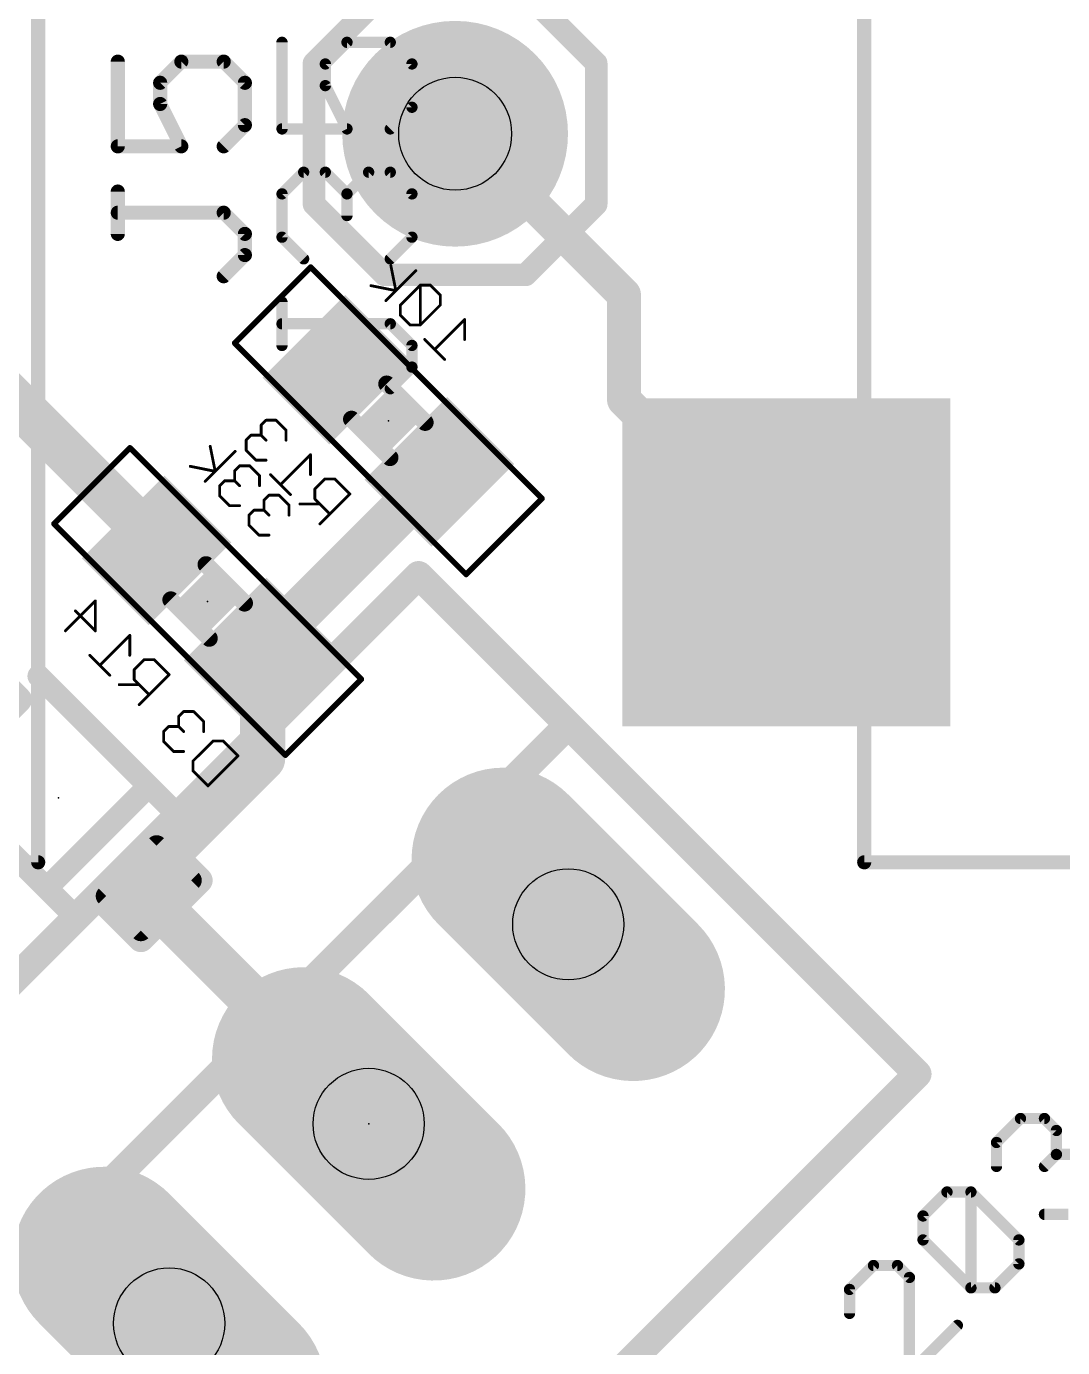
# Model space of a CAD drawing. Extents: x -76 to 580, y -41 to 95.
# Drawn here: x -25.39 to -16.06, y 14.07 to 25.97 of the extents above; entities that cross this region are included whole.
import ezdxf

# ---------------------------------------------------------------- set-up
doc = ezdxf.new("R2010")
doc.units = 0
for name, color, linetype in [('1', 22, 'CONTINUOUS'), ('16', 175, 'CONTINUOUS'), ('17', 82, 'CONTINUOUS'), ('21', 32, 'CONTINUOUS'), ('23', 7, 'CONTINUOUS'), ('24', 7, 'CONTINUOUS'), ('25', 253, 'CONTINUOUS'), ('26', 253, 'CONTINUOUS'), ('27', 253, 'CONTINUOUS'), ('28', 253, 'CONTINUOUS'), ('29', 253, 'CONTINUOUS'), ('30', 253, 'CONTINUOUS'), ('31', 253, 'CONTINUOUS'), ('32', 253, 'CONTINUOUS'), ('36', 253, 'CONTINUOUS'), ('40', 175, 'CONTINUOUS'), ('44', 253, 'CONTINUOUS'), ('51', 53, 'CONTINUOUS'), ('52', 253, 'CONTINUOUS')]:
    doc.layers.add(name, color=color, linetype=linetype)

# ---------------------------------------------------------------- blocks, each defined once
blk = doc.blocks.new('RECT100800X132800R30')
at = {"const_width": 0.0945}
blk.add_lwpolyline([(0.2677, -0.3205), (0.2677, 0.3205, 0.4142), (0.2205, 0.3678), (-0.2205, 0.3678, 0.4142), (-0.2677, 0.3205), (-0.2677, -0.3205, 0.4142), (-0.2205, -0.3678), (0.2205, -0.3678, 0.4142)], format="xyb", close=True, dxfattribs=at)
blk.add_solid([(-0.2441, -0.3441), (0.2441, -0.3441), (-0.2441, 0.3441), (0.2441, 0.3441)])
blk = doc.blocks.new('RECT125184X157184R30')
at = {"const_width": 0.1174}
blk.add_lwpolyline([(0.3325, -0.3738), (0.3325, 0.3738, 0.4142), (0.2738, 0.4325), (-0.2738, 0.4325, 0.4142), (-0.3325, 0.3738), (-0.3325, -0.3738, 0.4142), (-0.2738, -0.4325), (0.2738, -0.4325, 0.4142)], format="xyb", close=True, dxfattribs=at)
blk.add_solid([(-0.2992, -0.3992), (0.2992, -0.3992), (-0.2992, 0.3992), (0.2992, 0.3992)])
blk = doc.blocks.new('RECT')
blk.add_solid([(-0.5, -0.5), (0.5, -0.5), (-0.5, 0.5), (0.5, 0.5)])
blk = doc.blocks.new('ROUNDP')
at = {"const_width": 0.5}
blk.add_lwpolyline([(0, -0.25, 1), (0, 0.25, 1), (0, -0.25)], format="xyb", dxfattribs=at)
blk = doc.blocks.new('LONGP100')
at = {"const_width": 1}
blk.add_lwpolyline([(-0.5, 0), (0.5, 0)], dxfattribs=at)
at = {"const_width": 0.5}
for points in [[(-0.5, 0.25, 1), (-0.5, -0.25)], [(0.5, -0.25, 1), (0.5, 0.25)]]:
    blk.add_lwpolyline(points, format="xyb", dxfattribs=at)

msp = doc.modelspace()

# ---------------------------------------------------------------- linework, layer by layer
at = {"layer": '1'}
for points, const_width in [([(-21.4947, 24.9623), (-21.5314, 24.999)], 0.4064), ([(-21.4239, 24.9623), (-21.4947, 24.9623)], 0.4064), ([(-20.0111, 23.5494), (-21.4239, 24.9623)], 0.3048), ([(-20.0111, 22.603), (-20.0111, 23.5494)], 0.3048), ([(-18.5492, 21.1411), (-20.0111, 22.603)], 0.3048)]:
    msp.add_lwpolyline(points, dxfattribs=dict(at, const_width=const_width))
for points, const_width in [([(-21.4596, 25.0709, 1), (-21.6032, 24.9272)], 0.2032), ([(-21.4947, 25.0639, 1), (-21.4947, 24.8607)], 0.2032), ([(-21.5665, 24.8904, 1), (-21.4228, 25.0341)], 0.2032), ([(-21.3701, 25.0161, 1), (-21.4778, 24.9084)], 0.1524), ([(-21.4239, 24.8607, 1), (-21.4239, 25.0639)], 0.2032), ([(-19.9349, 23.5494, 1), (-20.0873, 23.5494)], 0.1524), ([(-20.065, 23.4956, 1), (-19.9572, 23.6033)], 0.1524), ([(-19.9572, 22.6569, 1), (-20.065, 22.5491)], 0.1524), ([(-20.0873, 22.603, 1), (-19.9349, 22.603)], 0.1524), ([(-18.6031, 21.0872, 1), (-18.4954, 21.195)], 0.1524)]:
    msp.add_lwpolyline(points, format="xyb", dxfattribs=dict(at, const_width=const_width))
at = {"layer": '16'}
for points, const_width in [([(-27.7893, 24.8902), (-24.2184, 21.3193)], 0.4064), ([(-21.8496, 21.7789), (-21.8496, 21.9203)], 0.4064), ([(-21.8496, 21.9203), (-21.7082, 21.9203)], 0.4064), ([(-21.7082, 21.9203), (-21.6728, 21.9557)], 0.4064), ([(-23.2638, 20.3647), (-21.8496, 21.7789)], 0.4064), ([(-24.2184, 21.3193), (-24.1831, 21.2839)], 0.4064), ([(-24.2184, 21.2486), (-24.2184, 21.3193)], 0.3048), ([(-23.2638, 20.3647), (-23.2992, 20.3293)], 0.4064), ([(-23.2638, 19.3747), (-23.2638, 20.3647)], 0.4064), ([(-24.3952, 18.2434), (-23.2638, 19.3747)], 0.4064), ([(-24.3598, 18.208), (-24.3952, 18.2434)], 0.4064), ([(-22.3092, 16.1574), (-24.3598, 18.208)], 0.4064), ([(-24.2891, 18.208), (-24.3598, 18.208)], 0.4064), ([(-22.3092, 16.0867), (-22.3092, 16.1574)], 0.4064), ([(-26.0215, 12.3744), (-24.1053, 14.2906)], 0.3048)]:
    msp.add_lwpolyline(points, dxfattribs=dict(at, const_width=const_width))
for points, const_width in [([(-21.748, 21.9203, 1), (-21.9512, 21.9203)], 0.2032), ([(-21.8496, 22.0219, 1), (-21.8496, 21.8187)], 0.2032), ([(-21.601, 21.8838, 1), (-21.7447, 22.0275)], 0.2032), ([(-21.7082, 21.8187, 1), (-21.7082, 22.0219)], 0.2032), ([(-21.78, 21.9922, 1), (-21.6363, 21.8485)], 0.2032), ([(-21.7778, 21.707, 1), (-21.9214, 21.8507)], 0.2032), ([(-21.9512, 21.7789, 1), (-21.748, 21.7789)], 0.2032), ([(-24.1466, 21.3911, 1), (-24.2902, 21.2474)], 0.2032), ([(-24.2902, 21.2474, 1), (-24.1466, 21.3911)], 0.2032), ([(-24.1422, 21.3193, 1), (-24.2946, 21.3193)], 0.1524), ([(-24.2549, 21.2121, 1), (-24.1112, 21.3558)], 0.2032), ([(-24.2946, 21.2486, 1), (-24.1422, 21.2486)], 0.1524), ([(-23.371, 20.4012, 1), (-23.2273, 20.2575)], 0.2032), ([(-23.3357, 20.4365, 1), (-23.192, 20.2928)], 0.2032), ([(-23.1622, 20.3647, 1), (-23.3654, 20.3647)], 0.2032), ([(-23.192, 20.2928, 1), (-23.3357, 20.4365)], 0.2032), ([(-23.192, 19.3029, 1), (-23.3357, 19.4466)], 0.2032), ([(-23.3654, 19.3747, 1), (-23.1622, 19.3747)], 0.2032), ([(-24.3233, 18.3152, 1), (-24.467, 18.1715)], 0.2032), ([(-24.467, 18.3152, 1), (-24.3233, 18.1715)], 0.2032), ([(-24.288, 18.2798, 1), (-24.4317, 18.1362)], 0.2032), ([(-24.3598, 18.3096, 1), (-24.3598, 18.1064)], 0.2032), ([(-24.4317, 18.1362, 1), (-24.288, 18.2798)], 0.2032), ([(-24.2891, 18.1064, 1), (-24.2891, 18.3096)], 0.2032), ([(-22.2076, 16.1574, 1), (-22.4108, 16.1574)], 0.2032), ([(-22.3811, 16.0855, 1), (-22.2374, 16.2292)], 0.2032), ([(-22.4108, 16.0867, 1), (-22.2076, 16.0867)], 0.2032), ([(-24.0514, 14.2367, 1), (-24.1592, 14.3445)], 0.1524)]:
    msp.add_lwpolyline(points, format="xyb", dxfattribs=dict(at, const_width=const_width))
at = {"layer": '21', "const_width": 0.254}
for points in [[(-27.2484, 15.6377), (-21.8602, 21.0258)], [(-21.8602, 21.0258), (-20.5132, 19.6788)], [(-25.9013, 14.2906), (-20.5132, 19.6788)], [(-20.5132, 19.6788), (-17.3701, 16.5357)], [(-17.3701, 16.5357), (-22.7582, 11.1475)]]:
    msp.add_lwpolyline(points, dxfattribs=at)
at = {"layer": '21', "const_width": 0.127}
for points in [[(-21.8153, 21.0707, 1), (-21.9051, 20.9809)], [(-21.8153, 20.9809, 1), (-21.9051, 21.0707)], [(-20.4683, 19.7237, 1), (-20.5581, 19.6339)], [(-20.4683, 19.6339, 1), (-20.5581, 19.7237)], [(-20.5581, 19.6339, 1), (-20.4683, 19.7237)], [(-17.3252, 16.4908, 1), (-17.415, 16.5806)], [(-17.415, 16.4908, 1), (-17.3252, 16.5806)]]:
    msp.add_lwpolyline(points, format="xyb", dxfattribs=at)
at = {"layer": '23'}
msp.add_point((-22.3092, 16.0867), dxfattribs=at)
at = {"layer": '24'}
for p in [(-22.1324, 22.4153), (-23.7588, 20.7889), (-25.1023, 19.0212)]:
    msp.add_point(p, dxfattribs=at)
at = {"layer": '25'}
for points, const_width in [([(-23.0895, 25.8221), (-23.0895, 25.0425)], 0.1016), ([(-22.6997, 25.6272), (-22.5048, 25.8221)], 0.1016), ([(-22.5048, 25.8221), (-22.115, 25.8221)], 0.1016), ([(-22.115, 25.8221), (-21.9201, 25.6272)], 0.1016), ([(-24.5677, 25.6484), (-24.5677, 24.8857)], 0.127), ([(-24.1864, 25.4577), (-23.9957, 25.6484)], 0.127), ([(-23.9957, 25.6484), (-23.6144, 25.6484)], 0.127), ([(-23.6144, 25.6484), (-23.4237, 25.4577)], 0.127), ([(-22.6997, 25.4323), (-22.6997, 25.6272)], 0.1016), ([(-21.9201, 25.6272), (-21.9201, 25.2374)], 0.1016), ([(-24.1864, 25.267), (-24.1864, 25.4577)], 0.127), ([(-23.4237, 25.4577), (-23.4237, 25.0764)], 0.127), ([(-22.5048, 25.0425), (-22.6997, 25.4323)], 0.1016), ([(-23.9957, 24.8857), (-24.1864, 25.267)], 0.127), ([(-21.9201, 25.2374), (-22.115, 25.0425)], 0.1016), ([(-23.4237, 25.0764), (-23.6144, 24.8857)], 0.127), ([(-23.0895, 25.0425), (-22.5048, 25.0425)], 0.1016), ([(-24.5677, 24.8857), (-23.9957, 24.8857)], 0.127), ([(-23.0895, 24.4578), (-22.8946, 24.6527)], 0.1016), ([(-22.8946, 24.6527), (-22.6997, 24.6527)], 0.1016), ([(-22.6997, 24.6527), (-22.5048, 24.4578)], 0.1016), ([(-22.5048, 24.4578), (-22.3099, 24.6527)], 0.1016), ([(-22.3099, 24.6527), (-22.115, 24.6527)], 0.1016), ([(-22.115, 24.6527), (-21.9201, 24.4578)], 0.1016), ([(-24.5677, 24.0976), (-24.5677, 24.479)], 0.127), ([(-23.0895, 24.068), (-23.0895, 24.4578)], 0.1016), ([(-22.5048, 24.4578), (-22.5048, 24.2629)], 0.1016), ([(-21.9201, 24.4578), (-21.9201, 24.068)], 0.1016), ([(-23.6144, 24.2883), (-24.5677, 24.2883)], 0.127), ([(-23.4237, 24.0976), (-23.6144, 24.2883)], 0.127), ([(-23.4237, 23.907), (-23.4237, 24.0976)], 0.127), ([(-22.8946, 23.8731), (-23.0895, 24.068)], 0.1016), ([(-21.9201, 24.068), (-22.115, 23.8731)], 0.1016), ([(-23.6144, 23.7163), (-23.4237, 23.907)], 0.127), ([(-23.0895, 23.0935), (-23.0895, 23.4833)], 0.1016), ([(-22.115, 23.2884), (-23.0895, 23.2884)], 0.1016), ([(-21.9201, 23.0935), (-22.115, 23.2884)], 0.1016), ([(-21.9201, 22.8986), (-21.9201, 23.0935)], 0.1016), ([(-22.115, 22.7037), (-21.9201, 22.8986)], 0.1016)]:
    msp.add_lwpolyline(points, dxfattribs=dict(at, const_width=const_width))
for points, const_width in [([(-23.0641, 25.8221, 1), (-23.1149, 25.8221)], 0.0508), ([(-22.5048, 25.8475, 1), (-22.5048, 25.7967)], 0.0508), ([(-22.4868, 25.8042, 1), (-22.5227, 25.8401)], 0.0508), ([(-22.097, 25.8401, 1), (-22.1329, 25.8042)], 0.0508), ([(-22.115, 25.7967, 1), (-22.115, 25.8475)], 0.0508), ([(-24.5359, 25.6484, 1), (-24.5994, 25.6484)], 0.0635), ([(-23.9957, 25.6801, 1), (-23.9957, 25.6166)], 0.0635), ([(-23.9732, 25.6259, 1), (-24.0181, 25.6708)], 0.0635), ([(-23.5919, 25.6708, 1), (-23.6368, 25.6259)], 0.0635), ([(-23.6144, 25.6166, 1), (-23.6144, 25.6801)], 0.0635), ([(-22.6743, 25.6272, 1), (-22.7251, 25.6272)], 0.0508), ([(-22.7176, 25.6452, 1), (-22.6817, 25.6093)], 0.0508), ([(-21.8947, 25.6272, 1), (-21.9455, 25.6272)], 0.0508), ([(-21.938, 25.6093, 1), (-21.9021, 25.6452)], 0.0508), ([(-24.2088, 25.4802, 1), (-24.1639, 25.4352)], 0.0635), ([(-24.1546, 25.4577, 1), (-24.2181, 25.4577)], 0.0635), ([(-23.392, 25.4577, 1), (-23.4554, 25.4577)], 0.0635), ([(-23.4462, 25.4352, 1), (-23.4012, 25.4802)], 0.0635), ([(-22.6769, 25.4437, 1), (-22.7224, 25.421)], 0.0508), ([(-22.7251, 25.4323, 1), (-22.6743, 25.4323)], 0.0508), ([(-24.158, 25.2812, 1), (-24.2147, 25.2528)], 0.0635), ([(-24.2181, 25.267, 1), (-24.1546, 25.267)], 0.0635), ([(-21.9455, 25.2374, 1), (-21.8947, 25.2374)], 0.0508), ([(-21.9021, 25.2195, 1), (-21.938, 25.2554)], 0.0508), ([(-23.4554, 25.0764, 1), (-23.392, 25.0764)], 0.0635), ([(-23.4012, 25.0539, 1), (-23.4462, 25.0988)], 0.0635), ([(-23.0895, 25.0679, 1), (-23.0895, 25.0171)], 0.0508), ([(-22.5048, 25.0171, 1), (-22.5048, 25.0679)], 0.0508), ([(-23.1149, 25.0425, 1), (-23.0641, 25.0425)], 0.0508), ([(-22.5275, 25.0312, 1), (-22.482, 25.0539)], 0.0508), ([(-22.1329, 25.0605, 1), (-22.097, 25.0246)], 0.0508), ([(-24.5677, 24.9175, 1), (-24.5677, 24.854)], 0.0635), ([(-24.5994, 24.8857, 1), (-24.5359, 24.8857)], 0.0635), ([(-24.0241, 24.8715, 1), (-23.9673, 24.8999)], 0.0635), ([(-23.9957, 24.854, 1), (-23.9957, 24.9175)], 0.0635), ([(-23.6368, 24.9082, 1), (-23.5919, 24.8633)], 0.0635), ([(-22.8946, 24.6781, 1), (-22.8946, 24.6273)], 0.0508), ([(-22.8766, 24.6348, 1), (-22.9125, 24.6707)], 0.0508), ([(-22.6817, 24.6707, 1), (-22.7176, 24.6348)], 0.0508), ([(-22.6997, 24.6273, 1), (-22.6997, 24.6781)], 0.0508), ([(-22.3099, 24.6781, 1), (-22.3099, 24.6273)], 0.0508), ([(-22.2919, 24.6348, 1), (-22.3278, 24.6707)], 0.0508), ([(-22.097, 24.6707, 1), (-22.1329, 24.6348)], 0.0508), ([(-22.115, 24.6273, 1), (-22.115, 24.6781)], 0.0508), ([(-24.5359, 24.479, 1), (-24.5994, 24.479)], 0.0635), ([(-23.0641, 24.4578, 1), (-23.1149, 24.4578)], 0.0508), ([(-23.1074, 24.4758, 1), (-23.0715, 24.4399)], 0.0508), ([(-22.4794, 24.4578, 1), (-22.5302, 24.4578)], 0.0508), ([(-22.5227, 24.4758, 1), (-22.4868, 24.4399)], 0.0508), ([(-22.5227, 24.4399, 1), (-22.4868, 24.4758)], 0.0508), ([(-21.8947, 24.4578, 1), (-21.9455, 24.4578)], 0.0508), ([(-21.938, 24.4399, 1), (-21.9021, 24.4758)], 0.0508), ([(-24.5677, 24.3201, 1), (-24.5677, 24.2566)], 0.0635), ([(-23.5919, 24.3108, 1), (-23.6368, 24.2659)], 0.0635), ([(-23.6144, 24.2566, 1), (-23.6144, 24.3201)], 0.0635), ([(-22.5302, 24.2629, 1), (-22.4794, 24.2629)], 0.0508), ([(-23.392, 24.0976, 1), (-23.4554, 24.0976)], 0.0635), ([(-23.4462, 24.0752, 1), (-23.4012, 24.1201)], 0.0635), ([(-24.5994, 24.0976, 1), (-24.5359, 24.0976)], 0.0635), ([(-23.1149, 24.068, 1), (-23.0641, 24.068)], 0.0508), ([(-23.0715, 24.086, 1), (-23.1074, 24.0501)], 0.0508), ([(-21.9455, 24.068, 1), (-21.8947, 24.068)], 0.0508), ([(-21.9021, 24.0501, 1), (-21.938, 24.086)], 0.0508), ([(-23.4554, 23.907, 1), (-23.392, 23.907)], 0.0635), ([(-23.4012, 23.8845, 1), (-23.4462, 23.9294)], 0.0635), ([(-22.9125, 23.8552, 1), (-22.8766, 23.8911)], 0.0508), ([(-22.1329, 23.8911, 1), (-22.097, 23.8552)], 0.0508), ([(-23.6368, 23.7388, 1), (-23.5919, 23.6939)], 0.0635), ([(-23.0641, 23.4833, 1), (-23.1149, 23.4833)], 0.0508), ([(-23.0895, 23.3138, 1), (-23.0895, 23.263)], 0.0508), ([(-22.097, 23.3064, 1), (-22.1329, 23.2705)], 0.0508), ([(-22.115, 23.263, 1), (-22.115, 23.3138)], 0.0508), ([(-23.1149, 23.0935, 1), (-23.0641, 23.0935)], 0.0508), ([(-21.8947, 23.0935, 1), (-21.9455, 23.0935)], 0.0508), ([(-21.938, 23.0756, 1), (-21.9021, 23.1115)], 0.0508), ([(-21.9455, 22.8986, 1), (-21.8947, 22.8986)], 0.0508), ([(-21.9021, 22.8807, 1), (-21.938, 22.9166)], 0.0508), ([(-22.1329, 22.7217, 1), (-22.097, 22.6858)], 0.0508)]:
    msp.add_lwpolyline(points, format="xyb", dxfattribs=dict(at, const_width=const_width))
at = {"layer": '26', "const_width": 0.0254}
for points in [[(-23.2328, 22.4204), (-23.2777, 22.3755)], [(-23.2777, 22.3755), (-23.2777, 22.2856)], [(-23.1429, 22.4204), (-23.2328, 22.4204)], [(-23.053, 22.3305), (-23.1429, 22.4204)], [(-23.3676, 22.2856), (-23.4126, 22.2407)], [(-23.4126, 22.2407), (-23.4126, 22.1508)], [(-23.2777, 22.2856), (-23.3676, 22.2856)], [(-23.2777, 22.2856), (-23.2328, 22.2407)], [(-23.0531, 22.2407), (-23.053, 22.3305)], [(-23.4126, 22.1508), (-23.3227, 22.0609)], [(-22.8334, 22.1109), (-23.103, 21.8412)], [(-22.8334, 21.9311), (-22.8334, 22.1109)], [(-23.3227, 22.0609), (-23.2328, 22.0609)], [(-23.0131, 21.7514), (-23.1929, 21.9311)], [(-22.7036, 21.8912), (-22.7935, 21.8013)], [(-22.6137, 21.8912), (-22.7036, 21.8912)], [(-22.4789, 21.7564), (-22.6137, 21.8912)], [(-22.7935, 21.8013), (-22.7935, 21.7115)], [(-22.7485, 21.4868), (-22.4789, 21.7564)], [(-22.7485, 21.6665), (-22.9283, 21.6665)], [(-22.7935, 21.7115), (-22.6587, 21.5766)], [(-25.0389, 20.5244), (-24.7693, 20.7941)], [(-24.7693, 20.5244), (-24.949, 20.7042)], [(-24.7693, 20.7941), (-24.7693, 20.5244)], [(-24.4597, 20.4845), (-24.7294, 20.2149)], [(-24.4597, 20.3048), (-24.4597, 20.4845)], [(-24.6395, 20.125), (-24.8192, 20.3048)], [(-24.3299, 20.2649), (-24.4198, 20.175)], [(-24.2401, 20.2649), (-24.3299, 20.2649)], [(-24.1052, 20.1301), (-24.2401, 20.2649)], [(-24.4198, 20.175), (-24.4198, 20.0851)], [(-24.4198, 20.0851), (-24.285, 19.9503)], [(-24.3749, 19.8604), (-24.1052, 20.1301)], [(-24.3749, 20.0402), (-24.5546, 20.0402)], [(-23.9749, 19.798), (-24.0199, 19.753)], [(-24.0199, 19.753), (-24.0199, 19.6632)], [(-23.885, 19.798), (-23.9749, 19.798)], [(-23.7952, 19.7081), (-23.885, 19.798)], [(-24.1097, 19.6632), (-24.1547, 19.6182)], [(-24.1547, 19.6182), (-24.1547, 19.5283)], [(-24.0199, 19.6632), (-24.1097, 19.6632)], [(-24.0199, 19.6632), (-23.9749, 19.6182)], [(-23.7952, 19.6182), (-23.7952, 19.7081)], [(-24.1547, 19.5283), (-24.0648, 19.4385)], [(-23.8901, 19.3536), (-23.7103, 19.5334)], [(-23.7103, 19.5334), (-23.6204, 19.5334)], [(-23.6204, 19.5334), (-23.4856, 19.3986)], [(-24.0648, 19.4385), (-23.9749, 19.4385)], [(-23.4856, 19.3986), (-23.7553, 19.1289)], [(-23.8901, 19.2637), (-23.8901, 19.3536)], [(-23.7553, 19.1289), (-23.8901, 19.2637)]]:
    msp.add_lwpolyline(points, dxfattribs=at)
at = {"layer": '26', "const_width": 0.0127}
for points in [[(-23.2714, 22.3755, 1), (-23.2841, 22.3755)], [(-23.2822, 22.38, 1), (-23.2733, 22.371)], [(-23.2328, 22.4268, 1), (-23.2328, 22.4141)], [(-23.2283, 22.4159, 1), (-23.2373, 22.4249)], [(-23.1384, 22.4249, 1), (-23.1474, 22.4159)], [(-23.1429, 22.4141, 1), (-23.1429, 22.4268)], [(-23.4062, 22.2407, 1), (-23.4189, 22.2407)], [(-23.4171, 22.2452, 1), (-23.4081, 22.2362)], [(-23.3676, 22.292, 1), (-23.3676, 22.2793)], [(-23.3631, 22.2811, 1), (-23.3721, 22.2901)], [(-23.2733, 22.2901, 1), (-23.2822, 22.2811)], [(-23.2841, 22.2856, 1), (-23.2714, 22.2856)], [(-23.2777, 22.2793, 1), (-23.2777, 22.292)], [(-23.2373, 22.2362, 1), (-23.2283, 22.2452)], [(-23.0467, 22.3305, 1), (-23.0594, 22.3305)], [(-23.0594, 22.2407, 1), (-23.0467, 22.2407)], [(-23.0575, 22.3261, 1), (-23.0486, 22.335)], [(-23.4081, 22.1553, 1), (-23.4171, 22.1463)], [(-23.4189, 22.1508, 1), (-23.4062, 22.1508)], [(-22.827, 22.1109, 1), (-22.8397, 22.1109)], [(-22.8289, 22.1064, 1), (-22.8379, 22.1154)], [(-23.3227, 22.0673, 1), (-23.3227, 22.0546)], [(-23.3272, 22.0564, 1), (-23.3182, 22.0654)], [(-23.2328, 22.0546, 1), (-23.2328, 22.0673)], [(-23.1884, 21.9356, 1), (-23.1974, 21.9266)], [(-22.8397, 21.9311, 1), (-22.827, 21.9311)], [(-22.7036, 21.8976, 1), (-22.7036, 21.8849)], [(-22.6991, 21.8867, 1), (-22.7081, 21.8957)], [(-22.6092, 21.8957, 1), (-22.6182, 21.8867)], [(-22.6137, 21.8849, 1), (-22.6137, 21.8976)], [(-23.1075, 21.8457, 1), (-23.0985, 21.8368)], [(-22.7871, 21.8013, 1), (-22.7998, 21.8013)], [(-22.798, 21.8058, 1), (-22.789, 21.7968)], [(-22.4744, 21.7519, 1), (-22.4834, 21.7609)], [(-22.4834, 21.7519, 1), (-22.4744, 21.7609)], [(-23.0176, 21.7469, 1), (-23.0086, 21.7559)], [(-22.9283, 21.6729, 1), (-22.9283, 21.6602)], [(-22.789, 21.7159, 1), (-22.798, 21.707)], [(-22.7998, 21.7115, 1), (-22.7871, 21.7115)], [(-22.7485, 21.6602, 1), (-22.7485, 21.6729)], [(-22.6631, 21.5721, 1), (-22.6542, 21.5811)], [(-22.753, 21.4913, 1), (-22.744, 21.4823)], [(-24.9445, 20.7087, 1), (-24.9535, 20.6997)], [(-24.7629, 20.7941, 1), (-24.7756, 20.7941)], [(-24.7648, 20.7896, 1), (-24.7738, 20.7986)], [(-25.0434, 20.5289, 1), (-25.0344, 20.5199)], [(-24.7756, 20.5244, 1), (-24.7629, 20.5244)], [(-24.7738, 20.5199, 1), (-24.7648, 20.5289)], [(-24.4534, 20.4845, 1), (-24.4661, 20.4845)], [(-24.4552, 20.48, 1), (-24.4642, 20.489)], [(-24.8148, 20.3093, 1), (-24.8237, 20.3003)], [(-24.7339, 20.2194, 1), (-24.7249, 20.2104)], [(-24.4661, 20.3048, 1), (-24.4534, 20.3048)], [(-24.3299, 20.2712, 1), (-24.3299, 20.2585)], [(-24.3255, 20.2604, 1), (-24.3344, 20.2694)], [(-24.2356, 20.2694, 1), (-24.2446, 20.2604)], [(-24.2401, 20.2585, 1), (-24.2401, 20.2712)], [(-24.644, 20.1205, 1), (-24.635, 20.1295)], [(-24.4135, 20.175, 1), (-24.4262, 20.175)], [(-24.4243, 20.1795, 1), (-24.4153, 20.1705)], [(-24.4153, 20.0896, 1), (-24.4243, 20.0806)], [(-24.1097, 20.1256, 1), (-24.1008, 20.1345)], [(-24.1008, 20.1256, 1), (-24.1097, 20.1345)], [(-24.5546, 20.0465, 1), (-24.5546, 20.0338)], [(-24.4262, 20.0851, 1), (-24.4135, 20.0851)], [(-24.3749, 20.0338, 1), (-24.3749, 20.0465)], [(-24.3794, 19.8649, 1), (-24.3704, 19.8559)], [(-24.2895, 19.9458, 1), (-24.2805, 19.9548)], [(-24.0135, 19.753, 1), (-24.0262, 19.753)], [(-24.0243, 19.7575, 1), (-24.0154, 19.7486)], [(-23.9749, 19.8043, 1), (-23.9749, 19.7916)], [(-23.9704, 19.7935, 1), (-23.9794, 19.8025)], [(-23.8806, 19.8025, 1), (-23.8895, 19.7935)], [(-23.885, 19.7916, 1), (-23.885, 19.8043)], [(-24.1483, 19.6182, 1), (-24.161, 19.6182)], [(-24.1592, 19.6227, 1), (-24.1502, 19.6137)], [(-24.1097, 19.6695, 1), (-24.1097, 19.6568)], [(-24.1053, 19.6587, 1), (-24.1142, 19.6677)], [(-24.0154, 19.6677, 1), (-24.0243, 19.6587)], [(-24.0262, 19.6632, 1), (-24.0135, 19.6632)], [(-24.0199, 19.6568, 1), (-24.0199, 19.6695)], [(-23.9794, 19.6137, 1), (-23.9704, 19.6227)], [(-23.7888, 19.7081, 1), (-23.8015, 19.7081)], [(-23.8015, 19.6182, 1), (-23.7888, 19.6182)], [(-23.7997, 19.7036, 1), (-23.7907, 19.7126)], [(-24.1502, 19.5328, 1), (-24.1592, 19.5239)], [(-24.161, 19.5283, 1), (-24.1483, 19.5283)], [(-23.7103, 19.5397, 1), (-23.7103, 19.527)], [(-23.7058, 19.5289, 1), (-23.7148, 19.5379)], [(-23.6159, 19.5379, 1), (-23.6249, 19.5289)], [(-23.6204, 19.527, 1), (-23.6204, 19.5397)], [(-24.0648, 19.4448, 1), (-24.0648, 19.4321)], [(-24.0693, 19.434, 1), (-24.0603, 19.443)], [(-23.9749, 19.4321, 1), (-23.9749, 19.4448)], [(-23.4811, 19.3941, 1), (-23.4901, 19.4031)], [(-23.4901, 19.3941, 1), (-23.4811, 19.4031)], [(-23.8837, 19.3536, 1), (-23.8964, 19.3536)], [(-23.8946, 19.3581, 1), (-23.8856, 19.3491)], [(-23.8856, 19.2682, 1), (-23.8946, 19.2593)], [(-23.8964, 19.2637, 1), (-23.8837, 19.2637)], [(-23.7597, 19.1334, 1), (-23.7508, 19.1244)], [(-23.7597, 19.1244, 1), (-23.7508, 19.1334)]]:
    msp.add_lwpolyline(points, format="xyb", dxfattribs=at)
at = {"layer": '27', "const_width": 0.1016}
for points in [[(-16.6584, 15.9194), (-16.4427, 16.1351)], [(-16.4427, 16.1351), (-16.2269, 16.1351)], [(-16.2269, 16.1351), (-16.1191, 16.0273)], [(-16.1191, 16.0273), (-16.1191, 15.8115)], [(-16.6584, 15.7037), (-16.6584, 15.9194)], [(-16.1191, 15.8115), (-16.2269, 15.7037)], [(-16.1191, 15.8115), (-15.9034, 15.8115)], [(-17.3199, 15.2579), (-17.1042, 15.4736)], [(-17.1042, 15.4736), (-16.8885, 15.4736)], [(-16.8885, 15.4736), (-16.457, 15.0422)], [(-16.8885, 14.6108), (-16.8885, 15.4736)], [(-17.3199, 15.0422), (-17.3199, 15.2579)], [(-16.0112, 15.2723), (-16.2269, 15.2723)], [(-16.8885, 14.6108), (-17.3199, 15.0422)], [(-16.457, 15.0422), (-16.457, 14.8265)], [(-16.457, 14.8265), (-16.6727, 14.6108)], [(-17.7657, 14.8121), (-17.9814, 14.5964)], [(-17.55, 14.8121), (-17.7657, 14.8121)], [(-17.4421, 14.7042), (-17.55, 14.8121)], [(-17.4421, 13.8414), (-17.4421, 14.7042)], [(-17.9814, 14.5964), (-17.9814, 14.3807)], [(-16.6727, 14.6108), (-16.8885, 14.6108)], [(-17.0107, 14.2728), (-17.4421, 13.8414)]]:
    msp.add_lwpolyline(points, dxfattribs=at)
at = {"layer": '27', "const_width": 0.0508}
for points in [[(-16.4427, 16.1605, 1), (-16.4427, 16.1097)], [(-16.4247, 16.1171, 1), (-16.4606, 16.1531)], [(-16.209, 16.1531, 1), (-16.2449, 16.1171)], [(-16.2269, 16.1097, 1), (-16.2269, 16.1605)], [(-16.0937, 16.0273, 1), (-16.1445, 16.0273)], [(-16.1371, 16.0093, 1), (-16.1011, 16.0452)], [(-16.633, 15.9194, 1), (-16.6838, 15.9194)], [(-16.6763, 15.9374, 1), (-16.6404, 15.9014)], [(-16.1191, 15.8369, 1), (-16.1191, 15.7861)], [(-16.1445, 15.8115, 1), (-16.0937, 15.8115)], [(-16.1011, 15.7936, 1), (-16.1371, 15.8295)], [(-16.6838, 15.7037, 1), (-16.633, 15.7037)], [(-16.2449, 15.7216, 1), (-16.209, 15.6857)], [(-17.1042, 15.499, 1), (-17.1042, 15.4482)], [(-17.0862, 15.4556, 1), (-17.1221, 15.4916)], [(-16.8705, 15.4916, 1), (-16.9064, 15.4556)], [(-16.8631, 15.4736, 1), (-16.9139, 15.4736)], [(-16.8885, 15.4482, 1), (-16.8885, 15.499)], [(-17.2945, 15.2579, 1), (-17.3453, 15.2579)], [(-17.3378, 15.2758, 1), (-17.3019, 15.2399)], [(-16.2269, 15.2977, 1), (-16.2269, 15.2469)], [(-17.3453, 15.0422, 1), (-17.2945, 15.0422)], [(-17.3019, 15.0601, 1), (-17.3378, 15.0242)], [(-16.4316, 15.0422, 1), (-16.4824, 15.0422)], [(-16.475, 15.0242, 1), (-16.4391, 15.0601)], [(-16.4391, 14.8085, 1), (-16.475, 14.8444)], [(-17.7657, 14.8375, 1), (-17.7657, 14.7867)], [(-17.7477, 14.7941, 1), (-17.7836, 14.83)], [(-17.532, 14.83, 1), (-17.5679, 14.7941)], [(-17.55, 14.7867, 1), (-17.55, 14.8375)], [(-17.4167, 14.7042, 1), (-17.4675, 14.7042)], [(-17.4601, 14.6863, 1), (-17.4242, 14.7222)], [(-16.4824, 14.8265, 1), (-16.4316, 14.8265)], [(-17.956, 14.5964, 1), (-18.0068, 14.5964)], [(-17.9994, 14.6143, 1), (-17.9634, 14.5784)], [(-16.8885, 14.6362, 1), (-16.8885, 14.5854)], [(-16.9139, 14.6108, 1), (-16.8631, 14.6108)], [(-16.9064, 14.5928, 1), (-16.8705, 14.6287)], [(-16.6907, 14.6287, 1), (-16.6548, 14.5928)], [(-16.6727, 14.5854, 1), (-16.6727, 14.6362)], [(-18.0068, 14.3807, 1), (-17.956, 14.3807)], [(-16.9927, 14.2549, 1), (-17.0287, 14.2908)]]:
    msp.add_lwpolyline(points, format="xyb", dxfattribs=at)
at = {"layer": '28', "const_width": 0.0254}
for points in [[(-22.0645, 23.5868), (-22.1095, 23.8115)], [(-22.1544, 23.4969), (-21.8848, 23.7665)], [(-22.2892, 23.6317), (-22.0645, 23.5868)], [(-21.8449, 23.6368), (-22.0246, 23.457)], [(-21.755, 23.6368), (-21.8449, 23.6368)], [(-21.8449, 23.2772), (-21.8449, 23.6368)], [(-21.6651, 23.5469), (-21.755, 23.6368)], [(-21.6651, 23.457), (-21.6651, 23.5469)], [(-22.0246, 23.457), (-22.0246, 23.3671)], [(-21.8449, 23.2772), (-21.6651, 23.457)], [(-22.0246, 23.3671), (-21.9347, 23.2772)], [(-21.4454, 23.3272), (-21.7151, 23.0576)], [(-21.4454, 23.1475), (-21.4454, 23.3272)], [(-21.9347, 23.2772), (-21.8449, 23.2772)], [(-21.6252, 22.9677), (-21.805, 23.1475)], [(-23.7808, 21.8706), (-23.5111, 22.1402)], [(-23.6909, 21.9604), (-23.7358, 22.1851)], [(-23.9156, 22.0054), (-23.6909, 21.9604)], [(-23.4712, 22.0104), (-23.5161, 21.9655)], [(-23.3813, 22.0104), (-23.4712, 22.0104)], [(-23.2915, 21.9205), (-23.3813, 22.0104)], [(-23.606, 21.8756), (-23.651, 21.8307)], [(-23.5161, 21.8756), (-23.606, 21.8756)], [(-23.5161, 21.9655), (-23.5161, 21.8756)], [(-23.5161, 21.8756), (-23.4712, 21.8307)], [(-23.2915, 21.8307), (-23.2915, 21.9205)], [(-23.651, 21.8307), (-23.651, 21.7408)], [(-23.651, 21.7408), (-23.5611, 21.6509)], [(-23.5611, 21.6509), (-23.4712, 21.6509)], [(-23.2066, 21.7458), (-23.2515, 21.7009)], [(-23.2515, 21.7009), (-23.2515, 21.611)], [(-23.1167, 21.7458), (-23.2066, 21.7458)], [(-23.0268, 21.6559), (-23.1167, 21.7458)], [(-23.0268, 21.5661), (-23.0268, 21.6559)], [(-23.3414, 21.611), (-23.3864, 21.5661)], [(-23.3864, 21.5661), (-23.3864, 21.4762)], [(-23.2515, 21.611), (-23.3414, 21.611)], [(-23.2515, 21.611), (-23.2066, 21.5661)], [(-23.3864, 21.4762), (-23.2965, 21.3863)], [(-23.2965, 21.3863), (-23.2066, 21.3863)]]:
    msp.add_lwpolyline(points, dxfattribs=at)
at = {"layer": '28', "const_width": 0.0127}
for points in [[(-22.1032, 23.8127, 1), (-22.1157, 23.8102)], [(-21.8803, 23.7621, 1), (-21.8893, 23.771)], [(-22.288, 23.638, 1), (-22.2905, 23.6255)], [(-22.0708, 23.5855, 1), (-22.0583, 23.588)], [(-22.0658, 23.5806, 1), (-22.0633, 23.593)], [(-21.8449, 23.6431, 1), (-21.8449, 23.6304)], [(-21.8385, 23.6368, 1), (-21.8512, 23.6368)], [(-21.8404, 23.6323, 1), (-21.8494, 23.6413)], [(-21.7505, 23.6413, 1), (-21.7595, 23.6323)], [(-21.755, 23.6304, 1), (-21.755, 23.6431)], [(-21.6588, 23.5469, 1), (-21.6715, 23.5469)], [(-21.6696, 23.5424, 1), (-21.6606, 23.5514)], [(-22.1589, 23.5014, 1), (-22.1499, 23.4924)], [(-22.0183, 23.457, 1), (-22.031, 23.457)], [(-22.0291, 23.4615, 1), (-22.0201, 23.4525)], [(-21.6715, 23.457, 1), (-21.6588, 23.457)], [(-21.6606, 23.4525, 1), (-21.6696, 23.4615)], [(-22.0201, 23.3716, 1), (-22.0291, 23.3626)], [(-22.031, 23.3671, 1), (-22.0183, 23.3671)], [(-21.4391, 23.3272, 1), (-21.4518, 23.3272)], [(-21.4409, 23.3227, 1), (-21.4499, 23.3317)], [(-21.9347, 23.2836, 1), (-21.9347, 23.2709)], [(-21.9392, 23.2728, 1), (-21.9303, 23.2817)], [(-21.8494, 23.2817, 1), (-21.8404, 23.2728)], [(-21.8512, 23.2772, 1), (-21.8385, 23.2772)], [(-21.8449, 23.2709, 1), (-21.8449, 23.2836)], [(-21.8005, 23.152, 1), (-21.8094, 23.143)], [(-21.4518, 23.1475, 1), (-21.4391, 23.1475)], [(-21.7196, 23.0621, 1), (-21.7106, 23.0531)], [(-21.6297, 22.9632, 1), (-21.6207, 22.9722)], [(-23.7296, 22.1864, 1), (-23.742, 22.1839)], [(-23.5066, 22.1357, 1), (-23.5156, 22.1447)], [(-23.9143, 22.0116, 1), (-23.9168, 21.9992)], [(-23.4712, 22.0168, 1), (-23.4712, 22.0041)], [(-23.4667, 22.0059, 1), (-23.4757, 22.0149)], [(-23.3768, 22.0149, 1), (-23.3858, 22.0059)], [(-23.3813, 22.0041, 1), (-23.3813, 22.0168)], [(-23.6971, 21.9592, 1), (-23.6847, 21.9617)], [(-23.6921, 21.9542, 1), (-23.6896, 21.9667)], [(-23.606, 21.8819, 1), (-23.606, 21.8692)], [(-23.6015, 21.8711, 1), (-23.6105, 21.8801)], [(-23.5098, 21.9655, 1), (-23.5225, 21.9655)], [(-23.5225, 21.8756, 1), (-23.5098, 21.8756)], [(-23.5206, 21.97, 1), (-23.5117, 21.961)], [(-23.5117, 21.8801, 1), (-23.5206, 21.8711)], [(-23.5161, 21.8692, 1), (-23.5161, 21.8819)], [(-23.2851, 21.9205, 1), (-23.2978, 21.9205)], [(-23.2959, 21.916, 1), (-23.287, 21.925)], [(-23.7852, 21.8751, 1), (-23.7763, 21.8661)], [(-23.6446, 21.8307, 1), (-23.6573, 21.8307)], [(-23.6555, 21.8351, 1), (-23.6465, 21.8262)], [(-23.4757, 21.8262, 1), (-23.4667, 21.8351)], [(-23.2978, 21.8307, 1), (-23.2851, 21.8307)], [(-23.6465, 21.7453, 1), (-23.6555, 21.7363)], [(-23.6573, 21.7408, 1), (-23.6446, 21.7408)], [(-23.5611, 21.6573, 1), (-23.5611, 21.6445)], [(-23.5656, 21.6464, 1), (-23.5566, 21.6554)], [(-23.4712, 21.6445, 1), (-23.4712, 21.6573)], [(-23.2452, 21.7009, 1), (-23.2579, 21.7009)], [(-23.256, 21.7054, 1), (-23.2471, 21.6964)], [(-23.2066, 21.7522, 1), (-23.2066, 21.7395)], [(-23.2021, 21.7413, 1), (-23.2111, 21.7503)], [(-23.1122, 21.7503, 1), (-23.1212, 21.7413)], [(-23.1167, 21.7395, 1), (-23.1167, 21.7522)], [(-23.0205, 21.6559, 1), (-23.0332, 21.6559)], [(-23.0313, 21.6514, 1), (-23.0224, 21.6604)], [(-23.38, 21.5661, 1), (-23.3927, 21.5661)], [(-23.3909, 21.5705, 1), (-23.3819, 21.5616)], [(-23.3414, 21.6173, 1), (-23.3414, 21.6046)], [(-23.3369, 21.6065, 1), (-23.3459, 21.6155)], [(-23.2579, 21.611, 1), (-23.2452, 21.611)], [(-23.2471, 21.6155, 1), (-23.256, 21.6065)], [(-23.2515, 21.6046, 1), (-23.2515, 21.6173)], [(-23.2111, 21.5616, 1), (-23.2021, 21.5705)], [(-23.0332, 21.5661, 1), (-23.0205, 21.5661)], [(-23.3819, 21.4807, 1), (-23.3909, 21.4717)], [(-23.3927, 21.4762, 1), (-23.38, 21.4762)], [(-23.2965, 21.3926, 1), (-23.2965, 21.3799)], [(-23.301, 21.3818, 1), (-23.292, 21.3908)], [(-23.2066, 21.3799, 1), (-23.2066, 21.3926)]]:
    msp.add_lwpolyline(points, format="xyb", dxfattribs=at)
at = {"layer": '40', "const_width": 0.0508}
for points in [[(-22.8325, 23.7984), (-23.5155, 23.1153)], [(-20.7493, 21.7152), (-22.8325, 23.7984)], [(-23.5155, 23.1153), (-21.4324, 21.0322)], [(-24.4588, 22.172), (-25.1419, 21.489)], [(-22.3757, 20.0889), (-24.4588, 22.172)], [(-21.4324, 21.0322), (-20.7493, 21.7152)], [(-25.1419, 21.489), (-23.0588, 19.4058)], [(-23.0588, 19.4058), (-22.3757, 20.0889)]]:
    msp.add_lwpolyline(points, dxfattribs=at)
at = {"layer": '40', "const_width": 0.0254}
for points in [[(-22.8235, 23.8074, 1), (-22.8415, 23.7894)], [(-22.8235, 23.7894, 1), (-22.8415, 23.8074)], [(-23.5066, 23.1243, 1), (-23.5245, 23.1063)], [(-23.5245, 23.1243, 1), (-23.5066, 23.1063)], [(-24.4498, 22.181, 1), (-24.4678, 22.1631)], [(-24.4498, 22.1631, 1), (-24.4678, 22.181)], [(-20.7404, 21.7063, 1), (-20.7583, 21.7242)], [(-20.7583, 21.7063, 1), (-20.7404, 21.7242)], [(-25.1329, 21.498, 1), (-25.1509, 21.48)], [(-25.1509, 21.498, 1), (-25.1329, 21.48)], [(-21.4414, 21.0412, 1), (-21.4234, 21.0232)], [(-21.4414, 21.0232, 1), (-21.4234, 21.0412)], [(-22.3667, 20.0799, 1), (-22.3847, 20.0979)], [(-22.3847, 20.0799, 1), (-22.3667, 20.0979)], [(-23.0677, 19.4148, 1), (-23.0498, 19.3969)], [(-23.0677, 19.3969, 1), (-23.0498, 19.4148)]]:
    msp.add_lwpolyline(points, format="xyb", dxfattribs=at)
at = {"layer": '44'}
for centre, radius in [((-21.5314, 24.999), 0.508), ((-20.5132, 17.8827), 0.5), ((-22.3092, 16.0867), 0.5), ((-24.1053, 14.2906), 0.5)]:
    msp.add_circle(centre, radius, dxfattribs=at)
at = {"layer": '51'}
for points, const_width in [([(-25.2843, 33.9411), (-25.2843, 18.4411)], 0.127), ([(-17.8492, 18.4411), (-17.8492, 33.9411)], 0.127), ([(-22.8014, 25.634), (-22.1664, 26.269)], 0.2032), ([(-20.8964, 26.269), (-20.2614, 25.634)], 0.2032), ([(-22.8014, 24.364), (-22.8014, 25.634)], 0.2032), ([(-20.2614, 25.634), (-20.2614, 24.364)], 0.2032), ([(-22.8014, 24.364), (-22.1664, 23.729)], 0.2032), ([(-20.8964, 23.729), (-20.2614, 24.364)], 0.2032), ([(-22.1664, 23.729), (-20.8964, 23.729)], 0.2032), ([(-25.2843, 18.4411), (-31.2843, 18.4411)], 0.127), ([(-11.8492, 18.4411), (-17.8492, 18.4411)], 0.127)]:
    msp.add_lwpolyline(points, dxfattribs=dict(at, const_width=const_width))
for points, const_width in [([(-22.7506, 25.634, 1), (-22.8522, 25.634)], 0.1016), ([(-22.8373, 25.6699, 1), (-22.7655, 25.5981)], 0.1016), ([(-20.2106, 25.634, 1), (-20.3122, 25.634)], 0.1016), ([(-20.2973, 25.5981, 1), (-20.2255, 25.6699)], 0.1016), ([(-22.7655, 24.3999, 1), (-22.8373, 24.3281)], 0.1016), ([(-22.8522, 24.364, 1), (-22.7506, 24.364)], 0.1016), ([(-20.3122, 24.364, 1), (-20.2106, 24.364)], 0.1016), ([(-20.2255, 24.3281, 1), (-20.2973, 24.3999)], 0.1016), ([(-22.1664, 23.7798, 1), (-22.1664, 23.6782)], 0.1016), ([(-22.2023, 23.6931, 1), (-22.1305, 23.7649)], 0.1016), ([(-20.9323, 23.7649, 1), (-20.8605, 23.6931)], 0.1016), ([(-20.8964, 23.6782, 1), (-20.8964, 23.7798)], 0.1016), ([(-25.316, 18.4411, 1), (-25.2525, 18.4411)], 0.0635), ([(-25.2843, 18.4094, 1), (-25.2843, 18.4729)], 0.0635), ([(-17.8492, 18.4729, 1), (-17.8492, 18.4094)], 0.0635), ([(-17.881, 18.4411, 1), (-17.8175, 18.4411)], 0.0635)]:
    msp.add_lwpolyline(points, format="xyb", dxfattribs=dict(at, const_width=const_width))
at = {"layer": '52'}
for points, const_width in [([(-22.1203, 22.7739, 1), (-22.1742, 22.72)], 0.0762), ([(-22.4371, 22.4571, 1), (-22.491, 22.4032)], 0.0762), ([(-21.8278, 22.3735, 1), (-21.7739, 22.4274)], 0.0762), ([(-22.1445, 22.0567, 1), (-22.0907, 22.1106)], 0.0762), ([(-23.7467, 21.1475, 1), (-23.8006, 21.0936)], 0.0762), ([(-24.0635, 20.8307, 1), (-24.1174, 20.7768)], 0.0762), ([(-23.4541, 20.7471, 1), (-23.4002, 20.801)], 0.0762), ([(-23.7709, 20.4304, 1), (-23.717, 20.4842)], 0.0762), ([(-25.2431, 20.1531, 1), (-25.315, 20.0813)], 0.1016), ([(-25.2431, 20.1531, 1), (-25.315, 20.0813)], 0.1016), ([(-24.2532, 19.1632, 1), (-24.325, 19.0913)], 0.1016), ([(-24.2532, 19.1632, 1), (-24.325, 19.0913)], 0.1016), ([(-24.2532, 19.0913, 1), (-24.325, 19.1632)], 0.1016), ([(-24.2532, 19.0913, 1), (-24.325, 19.1632)], 0.1016), ([(-24.325, 19.0913, 1), (-24.2532, 19.1632)], 0.1016), ([(-24.325, 19.0913, 1), (-24.2532, 19.1632)], 0.1016), ([(-24.0422, 18.8085, 1), (-23.9704, 18.8803)], 0.1016), ([(-24.0422, 18.8085, 1), (-23.9704, 18.8803)], 0.1016), ([(-25.1724, 18.2439, 1), (-25.2443, 18.1721)], 0.1016), ([(-25.1724, 18.2439, 1), (-25.2443, 18.1721)], 0.1016), ([(-25.2443, 18.2439, 1), (-25.1724, 18.1721)], 0.1016), ([(-25.2443, 18.2439, 1), (-25.1724, 18.1721)], 0.1016), ([(-25.2443, 18.1721, 1), (-25.1724, 18.2439)], 0.1016), ([(-25.2443, 18.1721, 1), (-25.1724, 18.2439)], 0.1016), ([(-24.9614, 17.8892, 1), (-24.8896, 17.9611)], 0.1016), ([(-24.9614, 17.8892, 1), (-24.8896, 17.9611)], 0.1016)]:
    msp.add_lwpolyline(points, format="xyb", dxfattribs=dict(at, const_width=const_width))
for points, const_width in [([(-21.8008, 22.4004), (-22.1473, 22.7469)], 0.1524), ([(-22.4641, 22.4301), (-22.1176, 22.0837)], 0.1524), ([(-23.4272, 20.7741), (-23.7736, 21.1206)], 0.1524), ([(-24.0904, 20.8038), (-23.7439, 20.4573)], 0.1524), ([(-24.2891, 19.1272), (-25.2791, 20.1172)], 0.2032), ([(-24.2891, 19.1272), (-25.2791, 20.1172)], 0.2032), ([(-25.2084, 18.208), (-26.1983, 19.1979)], 0.2032), ([(-25.2084, 18.208), (-26.1983, 19.1979)], 0.2032), ([(-24.2891, 19.1272), (-25.2084, 18.208)], 0.2032), ([(-24.2891, 19.1272), (-25.2084, 18.208)], 0.2032), ([(-24.0063, 18.8444), (-24.2891, 19.1272)], 0.2032), ([(-24.0063, 18.8444), (-24.2891, 19.1272)], 0.2032), ([(-24.9255, 17.9252), (-25.2084, 18.208)], 0.2032), ([(-24.9255, 17.9252), (-25.2084, 18.208)], 0.2032)]:
    msp.add_lwpolyline(points, dxfattribs=dict(at, const_width=const_width))

# ---------------------------------------------------------------- block references
at = {"layer": '1', "xscale": 2.8, "yscale": 2.8}
msp.add_blockref('RECT', (-18.5492, 21.1411), dxfattribs=at)
at = {"layer": '16', "xscale": 0.7, "yscale": 0.9, "rotation": 315}
for p in [(-22.5921, 22.8749), (-21.6728, 21.9557), (-24.2184, 21.2486), (-23.2992, 20.3293)]:
    msp.add_blockref('RECT', p, dxfattribs=at)
at = {"layer": '16', "rotation": 135}
msp.add_blockref('RECT100800X132800R30', (-24.2891, 18.208), dxfattribs=at)
at = {"layer": '17'}
for name, p, xscale, yscale, rotation in [('ROUNDP', (-21.5314, 24.999), 1.8796, 1.8796, 180), ('ROUNDP', (-21.5314, 24.999), 1.8796, 1.8796, 180), ('LONGP100', (-20.5132, 17.8827), 1.5, 1.5, 135), ('LONGP100', (-20.5132, 17.8827), 1.5, 1.5, 135), ('LONGP100', (-22.3092, 16.0867), 1.5, 1.5, 135), ('LONGP100', (-22.3092, 16.0867), 1.5, 1.5, 135), ('LONGP100', (-24.1053, 14.2906), 1.5, 1.5, 135), ('LONGP100', (-24.1053, 14.2906), 1.5, 1.5, 135)]:
    msp.add_blockref(name, p, dxfattribs=dict(at, xscale=xscale, yscale=yscale, rotation=rotation))
at = {"layer": '29'}
for name, p, xscale, yscale, rotation in [('ROUNDP', (-21.5314, 24.999), 2.032, 2.032, 180), ('LONGP100', (-20.5132, 17.8827), 1.6524, 1.6524, 135), ('LONGP100', (-22.3092, 16.0867), 1.6524, 1.6524, 135), ('LONGP100', (-24.1053, 14.2906), 1.6524, 1.6524, 135)]:
    msp.add_blockref(name, p, dxfattribs=dict(at, xscale=xscale, yscale=yscale, rotation=rotation))
at = {"layer": '29', "xscale": 2.9524, "yscale": 2.9524}
msp.add_blockref('RECT', (-18.5492, 21.1411), dxfattribs=at)
at = {"layer": '30'}
for name, p, xscale, yscale, rotation in [('ROUNDP', (-21.5314, 24.999), 2.032, 2.032, 180), ('RECT', (-22.5921, 22.8749), 0.8524, 1.0524, 315), ('RECT', (-21.6728, 21.9557), 0.8524, 1.0524, 315), ('RECT', (-24.2184, 21.2486), 0.8524, 1.0524, 315), ('RECT', (-23.2992, 20.3293), 0.8524, 1.0524, 315), ('LONGP100', (-20.5132, 17.8827), 1.6524, 1.6524, 135), ('LONGP100', (-22.3092, 16.0867), 1.6524, 1.6524, 135), ('LONGP100', (-24.1053, 14.2906), 1.6524, 1.6524, 135)]:
    msp.add_blockref(name, p, dxfattribs=dict(at, xscale=xscale, yscale=yscale, rotation=rotation))
at = {"layer": '30', "rotation": 135}
for p in [(-25.9155, 19.8343), (-24.2891, 18.208)]:
    msp.add_blockref('RECT125184X157184R30', p, dxfattribs=at)
at = {"layer": '31', "xscale": 2.8, "yscale": 2.8}
msp.add_blockref('RECT', (-18.5492, 21.1411), dxfattribs=at)
at = {"layer": '32', "xscale": 0.7, "yscale": 0.9, "rotation": 315}
for p in [(-22.5921, 22.8749), (-21.6728, 21.9557), (-24.2184, 21.2486), (-23.2992, 20.3293)]:
    msp.add_blockref('RECT', p, dxfattribs=at)
at = {"layer": '32', "rotation": 135}
msp.add_blockref('RECT100800X132800R30', (-24.2891, 18.208), dxfattribs=at)
at = {"layer": '36', "xscale": 0.3998, "yscale": 0.6, "rotation": 315}
for p in [(-22.1324, 22.4153), (-23.7588, 20.7889)]:
    msp.add_blockref('RECT', p, dxfattribs=at)
at = {"layer": '51'}
for p, xscale, yscale, rotation in [((-21.5314, 24.999), 0.508, 0.508, 90), ((-18.5992, 21.1411), 1.5, 1.5, 270)]:
    msp.add_blockref('RECT', p, dxfattribs=dict(at, xscale=xscale, yscale=yscale, rotation=rotation))
at = {"layer": '52', "xscale": 0.3, "yscale": 0.5999, "rotation": 315}
for p in [(-22.4147, 22.7044), (-21.8399, 22.1296), (-24.041, 21.078), (-23.4663, 20.5033)]:
    msp.add_blockref('RECT', p, dxfattribs=at)

doc.saveas('drawing.dxf')
